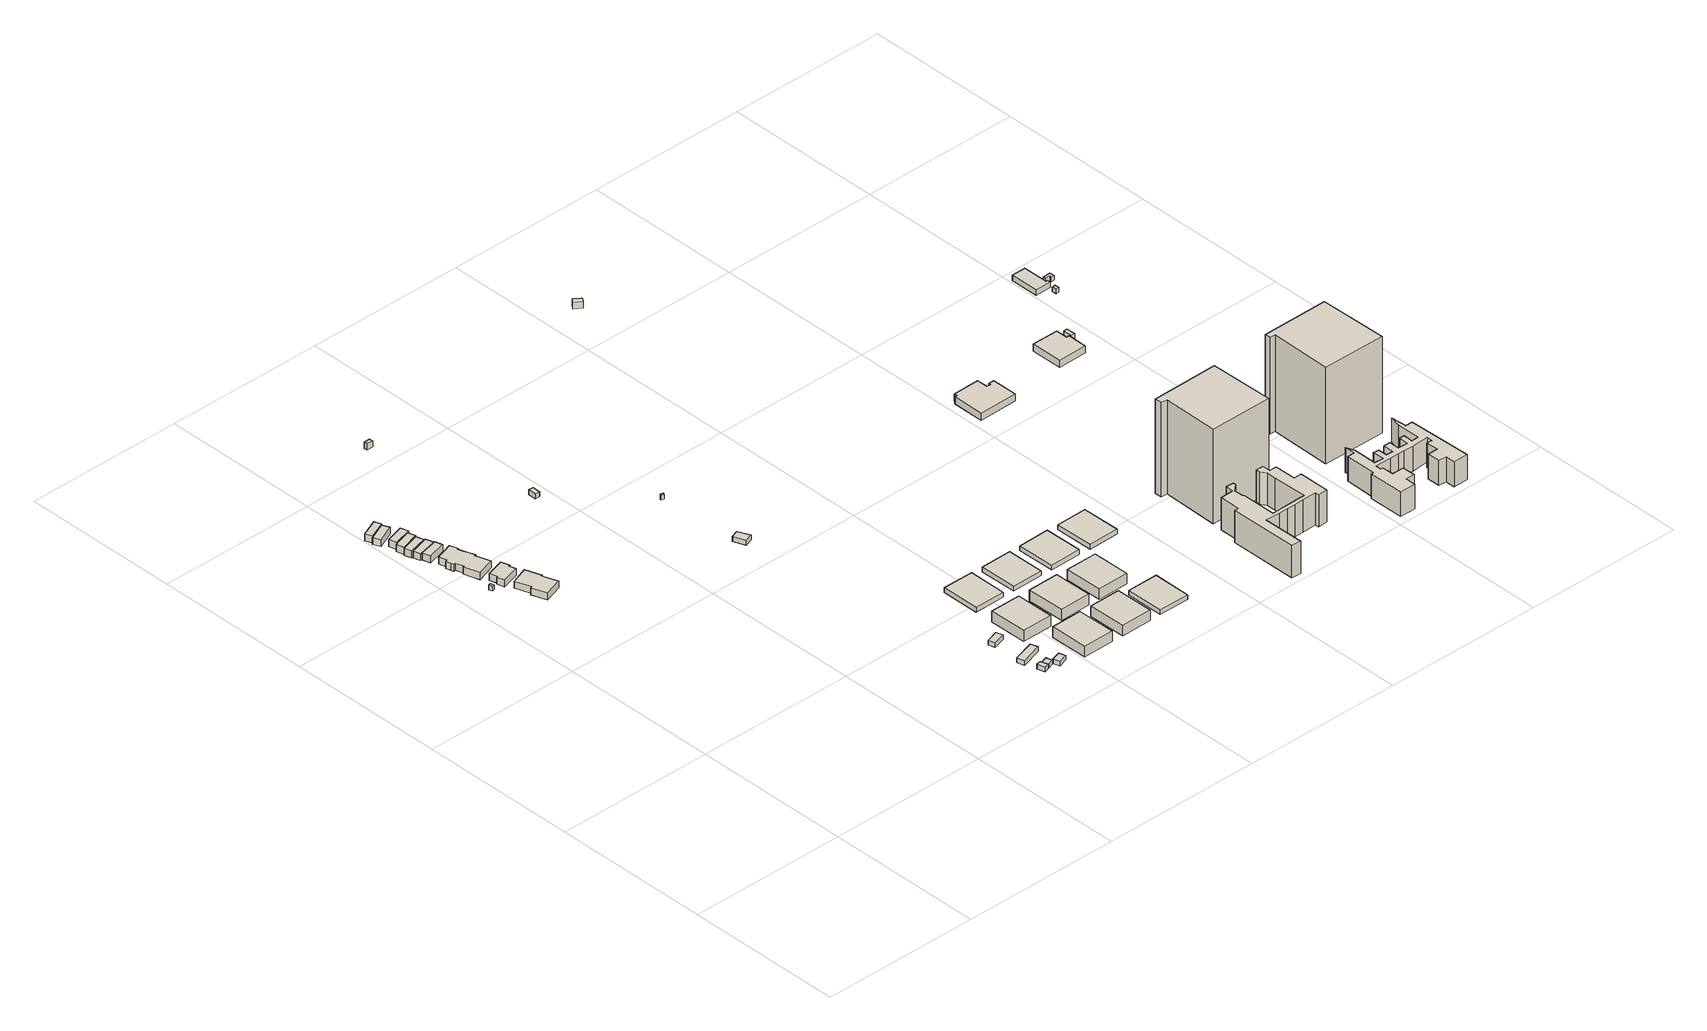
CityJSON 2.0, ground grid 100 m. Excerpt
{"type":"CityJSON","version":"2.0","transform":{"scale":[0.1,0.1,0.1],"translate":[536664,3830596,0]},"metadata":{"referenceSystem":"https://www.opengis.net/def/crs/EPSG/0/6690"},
"CityObjects":{
"building1":{"type":"Building","attributes":{"class":"3001","BuildingDetailAttribute.specifiedBuildingCoverageRate":0.6,"BuildingDetailAttribute.surveyYear":2017,"BuildingTsunamiRiskAttribute.description":"1","BuildingTsunamiRiskAttribute.rank":"3","BuildingTsunamiRiskAttribute.depth":3.29,"BuildingHighTideRiskAttribute.description":"1","BuildingHighTideRiskAttribute.rank":"2","BuildingHighTideRiskAttribute.depth":2,"BuildingIDAttribute.prefecture":"27","BuildingIDAttribute.city":"27125"},"geometry":[{"type":"Solid","lod":"1","boundaries":[[[[0,1,2,3]],[[2,4,5,3]],[[1,6,4,2]],[[0,7,6,1]],[[3,5,7,0]],[[4,6,7,5]]]]}]},
"building2":{"type":"Building","attributes":{"class":"3001","measuredHeight":4.4,"BuildingDetailAttribute.specifiedBuildingCoverageRate":0.6,"BuildingDetailAttribute.surveyYear":2017,"BuildingTsunamiRiskAttribute.description":"1","BuildingTsunamiRiskAttribute.rank":"2","BuildingTsunamiRiskAttribute.depth":2.99,"BuildingHighTideRiskAttribute.description":"1","BuildingHighTideRiskAttribute.rank":"2","BuildingHighTideRiskAttribute.depth":2,"BuildingIDAttribute.prefecture":"27","BuildingIDAttribute.city":"27125"},"geometry":[{"type":"Solid","lod":"1","boundaries":[[[[8,9,10,11]],[[10,12,13,11]],[[9,14,12,10]],[[8,15,14,9]],[[11,13,15,8]],[[12,14,15,13]]]]}]},
"building3":{"type":"Building","attributes":{"class":"3001","measuredHeight":4.4,"BuildingDetailAttribute.specifiedBuildingCoverageRate":0.6,"BuildingDetailAttribute.surveyYear":2017,"BuildingTsunamiRiskAttribute.description":"1","BuildingTsunamiRiskAttribute.rank":"2","BuildingTsunamiRiskAttribute.depth":2.66,"BuildingHighTideRiskAttribute.description":"1","BuildingHighTideRiskAttribute.rank":"2","BuildingHighTideRiskAttribute.depth":2,"BuildingIDAttribute.prefecture":"27","BuildingIDAttribute.city":"27125"},"geometry":[{"type":"Solid","lod":"1","boundaries":[[[[16,17,18,19]],[[18,20,21,19]],[[17,22,20,18]],[[16,23,22,17]],[[19,21,23,16]],[[20,22,23,21]]]]}]},
"building4":{"type":"Building","attributes":{"class":"3001","measuredHeight":4.4,"BuildingDetailAttribute.specifiedBuildingCoverageRate":0.6,"BuildingDetailAttribute.surveyYear":2017,"BuildingTsunamiRiskAttribute.description":"1","BuildingTsunamiRiskAttribute.rank":"3","BuildingTsunamiRiskAttribute.depth":3.08,"BuildingHighTideRiskAttribute.description":"1","BuildingHighTideRiskAttribute.rank":"2","BuildingHighTideRiskAttribute.depth":2,"BuildingIDAttribute.prefecture":"27","BuildingIDAttribute.city":"27125"},"geometry":[{"type":"Solid","lod":"1","boundaries":[[[[24,25,26,27,28]],[[27,29,30,28]],[[26,31,29,27]],[[25,32,31,26]],[[24,33,32,25]],[[28,30,33,24]],[[29,31,32,33,30]]]]}]},
"building5":{"type":"Building","attributes":{"class":"3001","measuredHeight":4.5,"BuildingDetailAttribute.specifiedBuildingCoverageRate":0.6,"BuildingDetailAttribute.surveyYear":2017,"BuildingTsunamiRiskAttribute.description":"1","BuildingTsunamiRiskAttribute.rank":"2","BuildingTsunamiRiskAttribute.depth":2.91,"BuildingHighTideRiskAttribute.description":"1","BuildingHighTideRiskAttribute.rank":"2","BuildingHighTideRiskAttribute.depth":2,"BuildingIDAttribute.prefecture":"27","BuildingIDAttribute.city":"27125"},"geometry":[{"type":"Solid","lod":"1","boundaries":[[[[34,35,36,37]],[[36,38,39,37]],[[35,40,38,36]],[[34,41,40,35]],[[37,39,41,34]],[[38,40,41,39]]]]}]},
"building6":{"type":"Building","attributes":{"class":"3001","measuredHeight":4.5,"BuildingDetailAttribute.specifiedBuildingCoverageRate":0.6,"BuildingDetailAttribute.surveyYear":2017,"BuildingTsunamiRiskAttribute.description":"1","BuildingTsunamiRiskAttribute.rank":"2","BuildingTsunamiRiskAttribute.depth":2.51,"BuildingHighTideRiskAttribute.description":"1","BuildingHighTideRiskAttribute.rank":"2","BuildingHighTideRiskAttribute.depth":2,"BuildingIDAttribute.prefecture":"27","BuildingIDAttribute.city":"27125"},"geometry":[{"type":"Solid","lod":"1","boundaries":[[[[42,43,44,45]],[[44,46,47,45]],[[43,48,46,44]],[[42,49,48,43]],[[45,47,49,42]],[[46,48,49,47]]]]}]},
"building7":{"type":"Building","attributes":{"class":"3001","measuredHeight":4.4,"BuildingDetailAttribute.specifiedBuildingCoverageRate":0.6,"BuildingDetailAttribute.surveyYear":2017,"BuildingTsunamiRiskAttribute.description":"1","BuildingTsunamiRiskAttribute.rank":"3","BuildingTsunamiRiskAttribute.depth":3.15,"BuildingHighTideRiskAttribute.description":"1","BuildingHighTideRiskAttribute.rank":"2","BuildingHighTideRiskAttribute.depth":2,"BuildingIDAttribute.prefecture":"27","BuildingIDAttribute.city":"27125"},"geometry":[{"type":"Solid","lod":"1","boundaries":[[[[50,51,52,24,28]],[[24,33,30,28]],[[52,53,33,24]],[[51,54,53,52]],[[50,55,54,51]],[[28,30,55,50]],[[33,53,54,55,30]]]]}]},
"building8":{"type":"Building","attributes":{"class":"3001","measuredHeight":4.5,"BuildingDetailAttribute.specifiedBuildingCoverageRate":0.6,"BuildingDetailAttribute.surveyYear":2017,"BuildingTsunamiRiskAttribute.description":"1","BuildingTsunamiRiskAttribute.rank":"3","BuildingTsunamiRiskAttribute.depth":3.19,"BuildingHighTideRiskAttribute.description":"1","BuildingHighTideRiskAttribute.rank":"2","BuildingHighTideRiskAttribute.depth":2,"BuildingIDAttribute.prefecture":"27","BuildingIDAttribute.city":"27125"},"geometry":[{"type":"Solid","lod":"1","boundaries":[[[[56,57,58,59,60,61,62,63,64,65,66,67,68,69,70,71,72,73]],[[72,74,75,73]],[[71,76,74,72]],[[70,77,76,71]],[[69,78,77,70]],[[68,79,78,69]],[[67,80,79,68]],[[66,81,80,67]],[[65,82,81,66]],[[64,83,82,65]],[[63,84,83,64]],[[62,85,84,63]],[[61,86,85,62]],[[60,87,86,61]],[[59,88,87,60]],[[58,89,88,59]],[[57,90,89,58]],[[56,91,90,57]],[[73,75,91,56]],[[74,76,77,78,79,80,81,82,83,84,85,86,87,88,89,90,91,75]]]]}]},
"building9":{"type":"Building","attributes":{"class":"3001","measuredHeight":4.4,"BuildingDetailAttribute.specifiedBuildingCoverageRate":0.6,"BuildingDetailAttribute.surveyYear":2017,"BuildingTsunamiRiskAttribute.description":"1","BuildingTsunamiRiskAttribute.rank":"3","BuildingTsunamiRiskAttribute.depth":3.1,"BuildingHighTideRiskAttribute.description":"1","BuildingHighTideRiskAttribute.rank":"2","BuildingHighTideRiskAttribute.depth":2,"BuildingIDAttribute.prefecture":"27","BuildingIDAttribute.city":"27125"},"geometry":[{"type":"Solid","lod":"1","boundaries":[[[[92,93,94,95,96,97,98,99]],[[98,100,101,99]],[[97,102,100,98]],[[96,103,102,97]],[[95,104,103,96]],[[94,105,104,95]],[[93,106,105,94]],[[92,107,106,93]],[[99,101,107,92]],[[100,102,103,104,105,106,107,101]]]]}]},
"building10":{"type":"Building","attributes":{"class":"3001","measuredHeight":4.4,"BuildingDetailAttribute.specifiedBuildingCoverageRate":0.6,"BuildingDetailAttribute.surveyYear":2017,"BuildingTsunamiRiskAttribute.description":"1","BuildingTsunamiRiskAttribute.rank":"2","BuildingTsunamiRiskAttribute.depth":2.91,"BuildingHighTideRiskAttribute.description":"1","BuildingHighTideRiskAttribute.rank":"2","BuildingHighTideRiskAttribute.depth":2,"BuildingIDAttribute.prefecture":"27","BuildingIDAttribute.city":"27125"},"geometry":[{"type":"Solid","lod":"1","boundaries":[[[[108,109,110,111]],[[110,112,113,111]],[[109,114,112,110]],[[108,115,114,109]],[[111,113,115,108]],[[112,114,115,113]]]]}]},
"building11":{"type":"Building","attributes":{"class":"3001","measuredHeight":4.4,"BuildingDetailAttribute.specifiedBuildingCoverageRate":0.6,"BuildingDetailAttribute.surveyYear":2017,"BuildingTsunamiRiskAttribute.description":"1","BuildingTsunamiRiskAttribute.rank":"2","BuildingTsunamiRiskAttribute.depth":2.86,"BuildingHighTideRiskAttribute.description":"1","BuildingHighTideRiskAttribute.rank":"2","BuildingHighTideRiskAttribute.depth":2,"BuildingIDAttribute.prefecture":"27","BuildingIDAttribute.city":"27125"},"geometry":[{"type":"Solid","lod":"1","boundaries":[[[[116,117,118,119,120,121,122,123]],[[122,124,125,123]],[[121,126,124,122]],[[120,127,126,121]],[[119,128,127,120]],[[118,129,128,119]],[[117,130,129,118]],[[116,131,130,117]],[[123,125,131,116]],[[124,126,127,128,129,130,131,125]]]]}]},
"building12":{"type":"Building","attributes":{"計測周辺長":11.79,"1/2500図郭":82,"区名":"住之江区","町丁目名称":"南港南７丁目","街区番号":3,"class":"3001","usage":"452","measuredHeight":4.1,"storeysAboveGround":1,"BuildingDetailAttribute.buildingRoofEdgeArea":7.94,"BuildingDetailAttribute.buildingStructureType":"603","BuildingDetailAttribute.buildingStructureOrgType":"3","BuildingDetailAttribute.detailedUsage":"1610","BuildingDetailAttribute.specifiedBuildingCoverageRate":0.6,"BuildingDetailAttribute.surveyYear":2017,"BuildingHighTideRiskAttribute.description":"1","BuildingHighTideRiskAttribute.rank":"1","BuildingHighTideRiskAttribute.depth":0.082,"BuildingIDAttribute.prefecture":"27","BuildingIDAttribute.city":"27125"},"geometry":[{"type":"Solid","lod":"1","boundaries":[[[[132,133,134,135]],[[134,136,137,135]],[[133,138,136,134]],[[132,139,138,133]],[[135,137,139,132]],[[136,138,139,137]]]]}]},
"building13":{"type":"Building","attributes":{"計測周辺長":16,"1/2500図郭":91,"区名":"住之江区","町丁目名称":"南港南７丁目","街区番号":3,"class":"3003","usage":"452","storeysAboveGround":1,"BuildingDetailAttribute.buildingRoofEdgeArea":15.1,"BuildingDetailAttribute.buildingStructureType":"610","BuildingDetailAttribute.buildingStructureOrgType":"2","BuildingDetailAttribute.detailedUsage":"1610","BuildingDetailAttribute.specifiedBuildingCoverageRate":0.6,"BuildingDetailAttribute.surveyYear":2017,"BuildingHighTideRiskAttribute.description":"1","BuildingHighTideRiskAttribute.rank":"2","BuildingHighTideRiskAttribute.depth":1.68,"BuildingIDAttribute.prefecture":"27","BuildingIDAttribute.city":"27125"},"geometry":[{"type":"Solid","lod":"1","boundaries":[[[[140,141,142,143]],[[142,144,145,143]],[[141,146,144,142]],[[140,147,146,141]],[[143,145,147,140]],[[144,146,147,145]]]]}]},
"building14":{"type":"Building","attributes":{"計測周辺長":16.54,"1/2500図郭":82,"区名":"住之江区","町丁目名称":"南港南７丁目","街区番号":3,"class":"3001","usage":"452","storeysAboveGround":1,"BuildingDetailAttribute.buildingRoofEdgeArea":15.96,"BuildingDetailAttribute.buildingStructureType":"610","BuildingDetailAttribute.buildingStructureOrgType":"2","BuildingDetailAttribute.detailedUsage":"1610","BuildingDetailAttribute.specifiedBuildingCoverageRate":0.6,"BuildingDetailAttribute.surveyYear":2017,"BuildingHighTideRiskAttribute.description":"1","BuildingHighTideRiskAttribute.rank":"2","BuildingHighTideRiskAttribute.depth":1.63,"BuildingIDAttribute.prefecture":"27","BuildingIDAttribute.city":"27125"},"geometry":[{"type":"Solid","lod":"1","boundaries":[[[[148,149,150,151]],[[150,152,153,151]],[[149,154,152,150]],[[148,155,154,149]],[[151,153,155,148]],[[152,154,155,153]]]]}]},
"building15":{"type":"Building","attributes":{"計測周辺長":15.86,"1/2500図郭":91,"区名":"住之江区","町丁目名称":"南港南７丁目","街区番号":3,"class":"3001","usage":"452","storeysAboveGround":1,"BuildingDetailAttribute.buildingRoofEdgeArea":15.71,"BuildingDetailAttribute.buildingStructureType":"610","BuildingDetailAttribute.buildingStructureOrgType":"2","BuildingDetailAttribute.detailedUsage":"1610","BuildingDetailAttribute.specifiedBuildingCoverageRate":0.6,"BuildingDetailAttribute.surveyYear":2017,"BuildingHighTideRiskAttribute.description":"1","BuildingHighTideRiskAttribute.rank":"2","BuildingHighTideRiskAttribute.depth":1.56,"BuildingIDAttribute.prefecture":"27","BuildingIDAttribute.city":"27125"},"geometry":[{"type":"Solid","lod":"1","boundaries":[[[[156,157,158,159,160]],[[159,161,162,160]],[[158,163,161,159]],[[157,164,163,158]],[[156,165,164,157]],[[160,162,165,156]],[[161,163,164,165,162]]]]}]},
"building16":{"type":"Building","attributes":{"計測周辺長":38.47,"1/2500図郭":91,"区名":"住之江区","町丁目名称":"南港南７丁目","街区番号":3,"class":"3003","usage":"452","storeysAboveGround":1,"BuildingDetailAttribute.buildingRoofEdgeArea":70.31,"BuildingDetailAttribute.buildingStructureType":"610","BuildingDetailAttribute.buildingStructureOrgType":"2","BuildingDetailAttribute.detailedUsage":"1610","BuildingDetailAttribute.specifiedBuildingCoverageRate":0.6,"BuildingDetailAttribute.surveyYear":2017,"BuildingHighTideRiskAttribute.description":"1","BuildingHighTideRiskAttribute.rank":"2","BuildingHighTideRiskAttribute.depth":1.68,"BuildingIDAttribute.prefecture":"27","BuildingIDAttribute.city":"27125"},"geometry":[{"type":"Solid","lod":"1","boundaries":[[[[166,167,168,169]],[[168,170,171,169]],[[167,172,170,168]],[[166,173,172,167]],[[169,171,173,166]],[[170,172,173,171]]]]}]},
"building17":{"type":"Building","attributes":{"計測周辺長":25.09,"1/2500図郭":91,"区名":"住之江区","町丁目名称":"南港南７丁目","街区番号":3,"class":"3003","usage":"452","storeysAboveGround":1,"BuildingDetailAttribute.buildingRoofEdgeArea":35.86,"BuildingDetailAttribute.buildingStructureType":"610","BuildingDetailAttribute.buildingStructureOrgType":"2","BuildingDetailAttribute.detailedUsage":"1610","BuildingDetailAttribute.specifiedBuildingCoverageRate":0.6,"BuildingDetailAttribute.surveyYear":2017,"BuildingHighTideRiskAttribute.description":"1","BuildingHighTideRiskAttribute.rank":"2","BuildingHighTideRiskAttribute.depth":1.4,"BuildingIDAttribute.prefecture":"27","BuildingIDAttribute.city":"27125"},"geometry":[{"type":"Solid","lod":"1","boundaries":[[[[174,175,176,177]],[[176,178,179,177]],[[175,180,178,176]],[[174,181,180,175]],[[177,179,181,174]],[[178,180,181,179]]]]}]},
"building18":{"type":"Building","attributes":{"計測周辺長":20.83,"1/2500図郭":91,"区名":"住之江区","町丁目名称":"南港南７丁目","街区番号":3,"class":"3003","usage":"452","storeysAboveGround":1,"BuildingDetailAttribute.buildingRoofEdgeArea":26.51,"BuildingDetailAttribute.buildingStructureType":"610","BuildingDetailAttribute.buildingStructureOrgType":"2","BuildingDetailAttribute.detailedUsage":"1610","BuildingDetailAttribute.specifiedBuildingCoverageRate":0.6,"BuildingDetailAttribute.surveyYear":2017,"BuildingHighTideRiskAttribute.description":"1","BuildingHighTideRiskAttribute.rank":"2","BuildingHighTideRiskAttribute.depth":1.62,"BuildingIDAttribute.prefecture":"27","BuildingIDAttribute.city":"27125"},"geometry":[{"type":"Solid","lod":"1","boundaries":[[[[182,183,184,185]],[[184,186,187,185]],[[183,188,186,184]],[[182,189,188,183]],[[185,187,189,182]],[[186,188,189,187]]]]}]},
"building19":{"type":"Building","attributes":{"計測周辺長":26.76,"1/2500図郭":91,"区名":"住之江区","町丁目名称":"南港南７丁目","街区番号":3,"class":"3003","usage":"452","measuredHeight":3.1,"storeysAboveGround":1,"BuildingDetailAttribute.buildingRoofEdgeArea":42.75,"BuildingDetailAttribute.buildingStructureType":"603","BuildingDetailAttribute.buildingStructureOrgType":"3","BuildingDetailAttribute.detailedUsage":"1610","BuildingDetailAttribute.specifiedBuildingCoverageRate":0.6,"BuildingDetailAttribute.surveyYear":2017,"BuildingTsunamiRiskAttribute.description":"1","BuildingTsunamiRiskAttribute.rank":"1","BuildingTsunamiRiskAttribute.depth":0.25,"BuildingHighTideRiskAttribute.description":"1","BuildingHighTideRiskAttribute.rank":"2","BuildingHighTideRiskAttribute.depth":0.661,"BuildingIDAttribute.prefecture":"27","BuildingIDAttribute.city":"27125"},"geometry":[{"type":"Solid","lod":"1","boundaries":[[[[190,191,192,193]],[[192,194,195,193]],[[191,196,194,192]],[[190,197,196,191]],[[193,195,197,190]],[[194,196,197,195]]]]}]},
"building20":{"type":"Building","attributes":{"計測周辺長":86.61,"1/2500図郭":91,"区名":"住之江区","町丁目名称":"南港南７丁目","街区番号":3,"class":"3003","usage":"452","measuredHeight":6.9,"storeysAboveGround":1,"BuildingDetailAttribute.buildingRoofEdgeArea":463.7,"BuildingDetailAttribute.buildingStructureType":"610","BuildingDetailAttribute.buildingStructureOrgType":"2","BuildingDetailAttribute.detailedUsage":"1610","BuildingDetailAttribute.specifiedBuildingCoverageRate":0.6,"BuildingDetailAttribute.surveyYear":2017,"BuildingHighTideRiskAttribute.description":"1","BuildingHighTideRiskAttribute.rank":"2","BuildingHighTideRiskAttribute.depth":1.61,"BuildingIDAttribute.prefecture":"27","BuildingIDAttribute.city":"27125"},"geometry":[{"type":"Solid","lod":"1","boundaries":[[[[198,199,200,201]],[[200,202,203,201]],[[199,204,202,200]],[[198,205,204,199]],[[201,203,205,198]],[[202,204,205,203]]]]}]},
"building21":{"type":"Building","attributes":{"class":"3001","BuildingDetailAttribute.specifiedBuildingCoverageRate":0.6,"BuildingDetailAttribute.surveyYear":2017,"BuildingHighTideRiskAttribute.description":"1","BuildingHighTideRiskAttribute.rank":"2","BuildingHighTideRiskAttribute.depth":1.81,"BuildingIDAttribute.prefecture":"27","BuildingIDAttribute.city":"27125"},"geometry":[{"type":"Solid","lod":"1","boundaries":[[[[206,207,208,209]],[[208,210,211,209]],[[207,212,210,208]],[[206,213,212,207]],[[209,211,213,206]],[[210,212,213,211]]]]}]},
"building22":{"type":"Building","attributes":{"計測周辺長":87.24,"1/2500図郭":91,"区名":"住之江区","町丁目名称":"南港南７丁目","街区番号":3,"class":"3003","usage":"452","measuredHeight":6.9,"storeysAboveGround":1,"BuildingDetailAttribute.buildingRoofEdgeArea":470.77,"BuildingDetailAttribute.buildingStructureType":"610","BuildingDetailAttribute.buildingStructureOrgType":"2","BuildingDetailAttribute.detailedUsage":"1610","BuildingDetailAttribute.specifiedBuildingCoverageRate":0.6,"BuildingDetailAttribute.surveyYear":2017,"BuildingHighTideRiskAttribute.description":"1","BuildingHighTideRiskAttribute.rank":"2","BuildingHighTideRiskAttribute.depth":1.58,"BuildingIDAttribute.prefecture":"27","BuildingIDAttribute.city":"27125"},"geometry":[{"type":"Solid","lod":"1","boundaries":[[[[214,215,216,217]],[[216,218,219,217]],[[215,220,218,216]],[[214,221,220,215]],[[217,219,221,214]],[[218,220,221,219]]]]}]},
"building23":{"type":"Building","attributes":{"計測周辺長":86.92,"1/2500図郭":91,"区名":"住之江区","町丁目名称":"南港南７丁目","街区番号":3,"class":"3003","usage":"452","storeysAboveGround":1,"BuildingDetailAttribute.buildingRoofEdgeArea":466.98,"BuildingDetailAttribute.buildingStructureType":"610","BuildingDetailAttribute.buildingStructureOrgType":"2","BuildingDetailAttribute.detailedUsage":"1610","BuildingDetailAttribute.specifiedBuildingCoverageRate":0.6,"BuildingDetailAttribute.surveyYear":2017,"BuildingHighTideRiskAttribute.description":"1","BuildingHighTideRiskAttribute.rank":"2","BuildingHighTideRiskAttribute.depth":1.61,"BuildingIDAttribute.prefecture":"27","BuildingIDAttribute.city":"27125"},"geometry":[{"type":"Solid","lod":"1","boundaries":[[[[222,223,224,225]],[[224,226,227,225]],[[223,228,226,224]],[[222,229,228,223]],[[225,227,229,222]],[[226,228,229,227]]]]}]},
"building24":{"type":"Building","attributes":{"計測周辺長":86.99,"1/2500図郭":91,"区名":"住之江区","町丁目名称":"南港南７丁目","街区番号":3,"class":"3003","usage":"452","measuredHeight":7,"storeysAboveGround":1,"BuildingDetailAttribute.buildingRoofEdgeArea":468.41,"BuildingDetailAttribute.buildingStructureType":"610","BuildingDetailAttribute.buildingStructureOrgType":"2","BuildingDetailAttribute.detailedUsage":"1610","BuildingDetailAttribute.specifiedBuildingCoverageRate":0.6,"BuildingDetailAttribute.surveyYear":2017,"BuildingHighTideRiskAttribute.description":"1","BuildingHighTideRiskAttribute.rank":"2","BuildingHighTideRiskAttribute.depth":1.53,"BuildingIDAttribute.prefecture":"27","BuildingIDAttribute.city":"27125"},"geometry":[{"type":"Solid","lod":"1","boundaries":[[[[230,231,232,233]],[[232,234,235,233]],[[231,236,234,232]],[[230,237,236,231]],[[233,235,237,230]],[[234,236,237,235]]]]}]},
"building25":{"type":"Building","attributes":{"計測周辺長":87.29,"1/2500図郭":91,"区名":"住之江区","町丁目名称":"南港南７丁目","街区番号":3,"class":"3003","usage":"452","measuredHeight":6.7,"storeysAboveGround":1,"BuildingDetailAttribute.buildingRoofEdgeArea":471.86,"BuildingDetailAttribute.buildingStructureType":"610","BuildingDetailAttribute.buildingStructureOrgType":"2","BuildingDetailAttribute.detailedUsage":"1610","BuildingDetailAttribute.specifiedBuildingCoverageRate":0.6,"BuildingDetailAttribute.surveyYear":2017,"BuildingHighTideRiskAttribute.description":"1","BuildingHighTideRiskAttribute.rank":"2","BuildingHighTideRiskAttribute.depth":1.56,"BuildingIDAttribute.prefecture":"27","BuildingIDAttribute.city":"27125"},"geometry":[{"type":"Solid","lod":"1","boundaries":[[[[238,239,240,241]],[[240,242,243,241]],[[239,244,242,240]],[[238,245,244,239]],[[241,243,245,238]],[[242,244,245,243]]]]}]},
"building26":{"type":"Building","attributes":{"計測周辺長":87.11,"1/2500図郭":91,"区名":"住之江区","町丁目名称":"南港南７丁目","街区番号":3,"class":"3003","usage":"452","storeysAboveGround":1,"BuildingDetailAttribute.buildingRoofEdgeArea":470.29,"BuildingDetailAttribute.buildingStructureType":"610","BuildingDetailAttribute.buildingStructureOrgType":"2","BuildingDetailAttribute.detailedUsage":"1610","BuildingDetailAttribute.specifiedBuildingCoverageRate":0.6,"BuildingDetailAttribute.surveyYear":2017,"BuildingHighTideRiskAttribute.description":"1","BuildingHighTideRiskAttribute.rank":"2","BuildingHighTideRiskAttribute.depth":1.3,"BuildingIDAttribute.prefecture":"27","BuildingIDAttribute.city":"27125"},"geometry":[{"type":"Solid","lod":"1","boundaries":[[[[246,247,248,249]],[[248,250,251,249]],[[247,252,250,248]],[[246,253,252,247]],[[249,251,253,246]],[[250,252,253,251]]]]}]},
"building27":{"type":"Building","attributes":{"計測周辺長":87.29,"1/2500図郭":91,"区名":"住之江区","町丁目名称":"南港南７丁目","街区番号":3,"class":"3003","usage":"452","measuredHeight":6.7,"storeysAboveGround":1,"BuildingDetailAttribute.buildingRoofEdgeArea":472.28,"BuildingDetailAttribute.buildingStructureType":"610","BuildingDetailAttribute.buildingStructureOrgType":"2","BuildingDetailAttribute.detailedUsage":"1610","BuildingDetailAttribute.specifiedBuildingCoverageRate":0.6,"BuildingDetailAttribute.surveyYear":2017,"BuildingHighTideRiskAttribute.description":"1","BuildingHighTideRiskAttribute.rank":"2","BuildingHighTideRiskAttribute.depth":1.57,"BuildingIDAttribute.prefecture":"27","BuildingIDAttribute.city":"27125"},"geometry":[{"type":"Solid","lod":"1","boundaries":[[[[254,255,256,257]],[[256,258,259,257]],[[255,260,258,256]],[[254,261,260,255]],[[257,259,261,254]],[[258,260,261,259]]]]}]},
"building28":{"type":"Building","attributes":{"計測周辺長":86.21,"1/2500図郭":91,"区名":"住之江区","町丁目名称":"南港南７丁目","街区番号":3,"class":"3003","usage":"452","storeysAboveGround":1,"BuildingDetailAttribute.buildingRoofEdgeArea":460.08,"BuildingDetailAttribute.buildingStructureType":"610","BuildingDetailAttribute.buildingStructureOrgType":"2","BuildingDetailAttribute.detailedUsage":"1610","BuildingDetailAttribute.specifiedBuildingCoverageRate":0.6,"BuildingDetailAttribute.surveyYear":2017,"BuildingHighTideRiskAttribute.description":"1","BuildingHighTideRiskAttribute.rank":"2","BuildingHighTideRiskAttribute.depth":1.54,"BuildingIDAttribute.prefecture":"27","BuildingIDAttribute.city":"27125"},"geometry":[{"type":"Solid","lod":"1","boundaries":[[[[262,263,264,265]],[[264,266,267,265]],[[263,268,266,264]],[[262,269,268,263]],[[265,267,269,262]],[[266,268,269,267]]]]}]},
"building29":{"type":"Building","attributes":{"計測周辺長":87.4,"1/2500図郭":91,"区名":"住之江区","町丁目名称":"南港南７丁目","街区番号":3,"class":"3003","usage":"452","storeysAboveGround":1,"BuildingDetailAttribute.buildingRoofEdgeArea":473.3,"BuildingDetailAttribute.buildingStructureType":"610","BuildingDetailAttribute.buildingStructureOrgType":"2","BuildingDetailAttribute.detailedUsage":"1610","BuildingDetailAttribute.specifiedBuildingCoverageRate":0.6,"BuildingDetailAttribute.surveyYear":2017,"BuildingHighTideRiskAttribute.description":"1","BuildingHighTideRiskAttribute.rank":"2","BuildingHighTideRiskAttribute.depth":1.43,"BuildingIDAttribute.prefecture":"27","BuildingIDAttribute.city":"27125"},"geometry":[{"type":"Solid","lod":"1","boundaries":[[[[270,271,272,273]],[[272,274,275,273]],[[271,276,274,272]],[[270,277,276,271]],[[273,275,277,270]],[[274,276,277,275]]]]}]},
"building30":{"type":"Building","attributes":{"計測周辺長":87.23,"1/2500図郭":91,"区名":"住之江区","町丁目名称":"南港南７丁目","街区番号":3,"class":"3003","usage":"452","storeysAboveGround":1,"BuildingDetailAttribute.buildingRoofEdgeArea":469.97,"BuildingDetailAttribute.buildingStructureType":"610","BuildingDetailAttribute.buildingStructureOrgType":"2","BuildingDetailAttribute.detailedUsage":"1610","BuildingDetailAttribute.specifiedBuildingCoverageRate":0.6,"BuildingDetailAttribute.surveyYear":2017,"BuildingHighTideRiskAttribute.description":"1","BuildingHighTideRiskAttribute.rank":"2","BuildingHighTideRiskAttribute.depth":1.6,"BuildingIDAttribute.prefecture":"27","BuildingIDAttribute.city":"27125"},"geometry":[{"type":"Solid","lod":"1","boundaries":[[[[278,279,280,281]],[[280,282,283,281]],[[279,284,282,280]],[[278,285,284,279]],[[281,283,285,278]],[[282,284,285,283]]]]}]},
"building31":{"type":"Building","attributes":{"class":"3001","measuredHeight":4,"BuildingDetailAttribute.specifiedBuildingCoverageRate":0.6,"BuildingDetailAttribute.surveyYear":2017,"BuildingTsunamiRiskAttribute.description":"1","BuildingTsunamiRiskAttribute.rank":"2","BuildingTsunamiRiskAttribute.depth":2.06,"BuildingHighTideRiskAttribute.description":"1","BuildingHighTideRiskAttribute.rank":"2","BuildingHighTideRiskAttribute.depth":2,"BuildingIDAttribute.prefecture":"27","BuildingIDAttribute.city":"27125"},"geometry":[{"type":"Solid","lod":"1","boundaries":[[[[286,287,288,289]],[[288,290,291,289]],[[287,292,290,288]],[[286,293,292,287]],[[289,291,293,286]],[[290,292,293,291]]]]}]},
"building32":{"type":"Building","attributes":{"計測周辺長":295.56,"1/2500図郭":91,"区名":"住之江区","町丁目名称":"南港南７丁目","街区番号":3,"class":"3003","usage":"452","measuredHeight":20.6,"storeysAboveGround":1,"BuildingDetailAttribute.buildingRoofEdgeArea":917.94,"BuildingDetailAttribute.buildingStructureType":"610","BuildingDetailAttribute.buildingStructureOrgType":"2","BuildingDetailAttribute.detailedUsage":"1610","BuildingDetailAttribute.specifiedBuildingCoverageRate":0.6,"BuildingDetailAttribute.surveyYear":2017,"BuildingHighTideRiskAttribute.description":"1","BuildingHighTideRiskAttribute.rank":"2","BuildingHighTideRiskAttribute.depth":1.71,"BuildingIDAttribute.prefecture":"27","BuildingIDAttribute.city":"27125"},"geometry":[{"type":"Solid","lod":"1","boundaries":[[[[294,295,296,297,298,299,300,301,302,303,304,305,306,307,308,309,310,311,312,313,314,315,316,317,318,319,320,321,322,323,324,325,326,327,328]],[[327,329,330,328]],[[326,331,329,327]],[[325,332,331,326]],[[324,333,332,325]],[[323,334,333,324]],[[322,335,334,323]],[[321,336,335,322]],[[320,337,336,321]],[[319,338,337,320]],[[318,339,338,319]],[[317,340,339,318]],[[316,341,340,317]],[[315,342,341,316]],[[314,343,342,315]],[[313,344,343,314]],[[312,345,344,313]],[[311,346,345,312]],[[310,347,346,311]],[[309,348,347,310]],[[308,349,348,309]],[[307,350,349,308]],[[306,351,350,307]],[[305,352,351,306]],[[304,353,352,305]],[[303,354,353,304]],[[302,355,354,303]],[[301,356,355,302]],[[300,357,356,301]],[[299,358,357,300]],[[298,359,358,299]],[[297,360,359,298]],[[296,361,360,297]],[[295,362,361,296]],[[294,363,362,295]],[[328,330,363,294]],[[329,331,332,333,334,335,336,337,338,339,340,341,342,343,344,345,346,347,348,349,350,351,352,353,354,355,356,357,358,359,360,361,362,363,330]]]]}]},
"building33":{"type":"Building","attributes":{"計測周辺長":166.3,"1/2500図郭":91,"区名":"住之江区","町丁目名称":"南港南７丁目","街区番号":3,"class":"3002","usage":"452","measuredHeight":60.2,"storeysAboveGround":1,"BuildingDetailAttribute.buildingRoofEdgeArea":1591.28,"BuildingDetailAttribute.buildingStructureType":"603","BuildingDetailAttribute.buildingStructureOrgType":"3","BuildingDetailAttribute.detailedUsage":"1610","BuildingDetailAttribute.specifiedBuildingCoverageRate":0.6,"BuildingDetailAttribute.surveyYear":2017,"BuildingHighTideRiskAttribute.description":"1","BuildingHighTideRiskAttribute.rank":"2","BuildingHighTideRiskAttribute.depth":1.93,"BuildingIDAttribute.prefecture":"27","BuildingIDAttribute.city":"27125"},"geometry":[{"type":"Solid","lod":"1","boundaries":[[[[364,365,366,367,368,369]],[[368,370,371,369]],[[367,372,370,368]],[[366,373,372,367]],[[365,374,373,366]],[[364,375,374,365]],[[369,371,375,364]],[[370,372,373,374,375,371]]]]}]},
"building34":{"type":"Building","attributes":{"計測周辺長":95.33,"1/2500図郭":91,"区名":"住之江区","町丁目名称":"南港南７丁目","街区番号":3,"class":"3001","usage":"452","measuredHeight":4.5,"storeysAboveGround":2,"BuildingDetailAttribute.buildingRoofEdgeArea":495.16,"BuildingDetailAttribute.buildingStructureType":"603","BuildingDetailAttribute.buildingStructureOrgType":"3","BuildingDetailAttribute.detailedUsage":"1610","BuildingDetailAttribute.specifiedBuildingCoverageRate":0.6,"BuildingDetailAttribute.surveyYear":2017,"BuildingHighTideRiskAttribute.description":"1","BuildingHighTideRiskAttribute.rank":"2","BuildingHighTideRiskAttribute.depth":2.14,"BuildingIDAttribute.prefecture":"27","BuildingIDAttribute.city":"27125"},"geometry":[{"type":"Solid","lod":"1","boundaries":[[[[376,377,378,379,380,381,382,383,384,385,386]],[[385,387,388,386]],[[384,389,387,385]],[[383,390,389,384]],[[382,391,390,383]],[[381,392,391,382]],[[380,393,392,381]],[[379,394,393,380]],[[378,395,394,379]],[[377,396,395,378]],[[376,397,396,377]],[[386,388,397,376]],[[387,389,390,391,392,393,394,395,396,397,388]]]]}]},
"building35":{"type":"Building","attributes":{"計測周辺長":356.58,"1/2500図郭":91,"区名":"住之江区","町丁目名称":"南港南７丁目","街区番号":3,"class":"3003","usage":"452","measuredHeight":15.8,"storeysAboveGround":1,"BuildingDetailAttribute.buildingRoofEdgeArea":927.99,"BuildingDetailAttribute.buildingStructureType":"610","BuildingDetailAttribute.buildingStructureOrgType":"2","BuildingDetailAttribute.detailedUsage":"1610","BuildingDetailAttribute.specifiedBuildingCoverageRate":0.6,"BuildingDetailAttribute.surveyYear":2017,"BuildingHighTideRiskAttribute.description":"1","BuildingHighTideRiskAttribute.rank":"2","BuildingHighTideRiskAttribute.depth":2.14,"BuildingIDAttribute.prefecture":"27","BuildingIDAttribute.city":"27125"},"geometry":[{"type":"Solid","lod":"1","boundaries":[[[[398,399,400,401,402,403,404,405,406,407,408,409,410,411,412,413,414,415,416,417,418,419,420,421,422,423,424,425,426,427,428,429,430,431,432,433,434,435,436,437,438,439,440,441,442,443]],[[442,444,445,443]],[[441,446,444,442]],[[440,447,446,441]],[[439,448,447,440]],[[438,449,448,439]],[[437,450,449,438]],[[436,451,450,437]],[[435,452,451,436]],[[434,453,452,435]],[[433,454,453,434]],[[432,455,454,433]],[[431,456,455,432]],[[430,457,456,431]],[[429,458,457,430]],[[428,459,458,429]],[[427,460,459,428]],[[426,461,460,427]],[[425,462,461,426]],[[424,463,462,425]],[[423,464,463,424]],[[422,465,464,423]],[[421,466,465,422]],[[420,467,466,421]],[[419,468,467,420]],[[418,469,468,419]],[[417,470,469,418]],[[416,471,470,417]],[[415,472,471,416]],[[414,473,472,415]],[[413,474,473,414]],[[412,475,474,413]],[[411,476,475,412]],[[410,477,476,411]],[[409,478,477,410]],[[408,479,478,409]],[[407,480,479,408]],[[406,481,480,407]],[[405,482,481,406]],[[404,483,482,405]],[[403,484,483,404]],[[402,485,484,403]],[[401,486,485,402]],[[400,487,486,401]],[[399,488,487,400]],[[398,489,488,399]],[[443,445,489,398]],[[444,446,447,448,449,450,451,452,453,454,455,456,457,458,459,460,461,462,463,464,465,466,467,468,469,470,471,472,473,474,475,476,477,478,479,480,481,482,483,484,485,486,487,488,489,445]]]]}]},
"building36":{"type":"Building","attributes":{"class":"3001","measuredHeight":4.5,"BuildingDetailAttribute.specifiedBuildingCoverageRate":0.6,"BuildingDetailAttribute.surveyYear":2017,"BuildingHighTideRiskAttribute.description":"1","BuildingHighTideRiskAttribute.rank":"2","BuildingHighTideRiskAttribute.depth":2.09,"BuildingIDAttribute.prefecture":"27","BuildingIDAttribute.city":"27125"},"geometry":[{"type":"Solid","lod":"1","boundaries":[[[[490,491,492,493,494,495]],[[494,496,497,495]],[[493,498,496,494]],[[492,499,498,493]],[[491,500,499,492]],[[490,501,500,491]],[[495,497,501,490]],[[496,498,499,500,501,497]]]]}]},
"building37":{"type":"Building","attributes":{"計測周辺長":171.52,"1/2500図郭":91,"区名":"住之江区","町丁目名称":"南港南７丁目","街区番号":3,"class":"3002","usage":"452","measuredHeight":61.6,"storeysAboveGround":1,"BuildingDetailAttribute.buildingRoofEdgeArea":1699.16,"BuildingDetailAttribute.buildingStructureType":"603","BuildingDetailAttribute.buildingStructureOrgType":"3","BuildingDetailAttribute.detailedUsage":"1610","BuildingDetailAttribute.specifiedBuildingCoverageRate":0.6,"BuildingDetailAttribute.surveyYear":2017,"BuildingHighTideRiskAttribute.description":"1","BuildingHighTideRiskAttribute.rank":"2","BuildingHighTideRiskAttribute.depth":1.93,"BuildingIDAttribute.prefecture":"27","BuildingIDAttribute.city":"27125"},"geometry":[{"type":"Solid","lod":"1","boundaries":[[[[502,503,504,505,506,507]],[[506,508,509,507]],[[505,510,508,506]],[[504,511,510,505]],[[503,512,511,504]],[[502,513,512,503]],[[507,509,513,502]],[[508,510,511,512,513,509]]]]}]},
"building38":{"type":"Building","attributes":{"class":"3001","BuildingDetailAttribute.specifiedBuildingCoverageRate":0.6,"BuildingDetailAttribute.surveyYear":2017,"BuildingHighTideRiskAttribute.description":"1","BuildingHighTideRiskAttribute.rank":"2","BuildingHighTideRiskAttribute.depth":2.08,"BuildingIDAttribute.prefecture":"27","BuildingIDAttribute.city":"27125"},"geometry":[{"type":"Solid","lod":"1","boundaries":[[[[514,515,516,517]],[[516,518,519,517]],[[515,520,518,516]],[[514,521,520,515]],[[517,519,521,514]],[[518,520,521,519]]]]}]},
"building39":{"type":"Building","attributes":{"計測周辺長":55.69,"1/2500図郭":91,"区名":"住之江区","町丁目名称":"南港南７丁目","街区番号":3,"class":"3001","usage":"452","measuredHeight":3.5,"storeysAboveGround":1,"BuildingDetailAttribute.buildingRoofEdgeArea":162.27,"BuildingDetailAttribute.buildingStructureType":"603","BuildingDetailAttribute.buildingStructureOrgType":"3","BuildingDetailAttribute.detailedUsage":"1610","BuildingDetailAttribute.specifiedBuildingCoverageRate":0.6,"BuildingDetailAttribute.surveyYear":2017,"BuildingHighTideRiskAttribute.description":"1","BuildingHighTideRiskAttribute.rank":"2","BuildingHighTideRiskAttribute.depth":0.733,"BuildingIDAttribute.prefecture":"27","BuildingIDAttribute.city":"27125"},"geometry":[{"type":"Solid","lod":"1","boundaries":[[[[522,523,524,525,526,527,528]],[[527,529,530,528]],[[526,531,529,527]],[[525,532,531,526]],[[524,533,532,525]],[[523,534,533,524]],[[522,535,534,523]],[[528,530,535,522]],[[529,531,532,533,534,535,530]]]]}]},
"building40":{"type":"Building","attributes":{"class":"3001","BuildingDetailAttribute.specifiedBuildingCoverageRate":0.6,"BuildingDetailAttribute.surveyYear":2017,"BuildingHighTideRiskAttribute.description":"1","BuildingHighTideRiskAttribute.rank":"2","BuildingHighTideRiskAttribute.depth":1.69,"BuildingIDAttribute.prefecture":"27","BuildingIDAttribute.city":"27125"},"geometry":[{"type":"Solid","lod":"1","boundaries":[[[[536,537,538,539]],[[538,540,541,539]],[[537,542,540,538]],[[536,543,542,537]],[[539,541,543,536]],[[540,542,543,541]]]]}]},
"building41":{"type":"Building","attributes":{"class":"3001","BuildingDetailAttribute.specifiedBuildingCoverageRate":0.6,"BuildingDetailAttribute.surveyYear":2017,"BuildingHighTideRiskAttribute.description":"1","BuildingHighTideRiskAttribute.rank":"2","BuildingHighTideRiskAttribute.depth":0.733,"BuildingIDAttribute.prefecture":"27","BuildingIDAttribute.city":"27125"},"geometry":[{"type":"Solid","lod":"1","boundaries":[[[[544,545,546,547,548,549]],[[548,550,551,549]],[[547,552,550,548]],[[546,553,552,547]],[[545,554,553,546]],[[544,555,554,545]],[[549,551,555,544]],[[550,552,553,554,555,551]]]]}]}
},
"vertices":[
[180,2820,4],[196,2825,4],[203,2802,4],[187,2797,4],[203,2802,34],[187,2797,34],[196,2825,34],[180,2820,34],
[68,3340,6],[184,3374,6],[198,3327,6],[81,3294,6],[198,3327,50],[81,3294,50],[184,3374,50],[68,3340,50],
[14,3521,7],[124,3569,7],[143,3524,7],[33,3476,7],[143,3524,51],[33,3476,51],[124,3569,51],[14,3521,51],
[108,3248,6],[99,3246,6],[87,3292,6],[205,3324,6],[219,3273,6],[205,3324,50],[219,3273,50],[87,3292,50],[99,3246,50],[108,3248,50],
[60,3392,6],[175,3428,6],[189,3381,6],[75,3345,6],[189,3381,51],[75,3345,51],[175,3428,51],[60,3392,51],
[6,3572,7],[115,3617,7],[132,3575,7],[24,3529,7],[132,3575,51],[24,3529,51],[115,3617,51],[6,3572,51],
[224,3274,6],[237,3226,6],[122,3195,6],[122,3195,50],[237,3226,50],[224,3274,50],
[145,3109,5],[160,3114,5],[145,3162,5],[257,3198,5],[273,3148,5],[265,3145,5],[281,3095,5],[284,3096,5],[290,3077,5],[300,3047,5],[291,3044,5],[321,2951,5],[208,2914,5],[177,3010,5],[187,3014,5],[171,3063,5],[161,3060,5],[156,3076,5],[161,3060,50],[156,3076,50],[171,3063,50],[187,3014,50],[177,3010,50],[208,2914,50],[321,2951,50],[291,3044,50],[300,3047,50],[290,3077,50],[284,3096,50],[281,3095,50],[265,3145,50],[273,3148,50],[257,3198,50],[145,3162,50],[160,3114,50],[145,3109,50],
[242,2826,6],[251,2829,6],[237,2877,6],[350,2910,6],[365,2858,6],[356,2856,6],[369,2812,6],[256,2779,6],[369,2812,50],[256,2779,50],[356,2856,50],[365,2858,50],[350,2910,50],[237,2877,50],[251,2829,50],[242,2826,50],
[62,3450,6],[177,3484,6],[191,3436,6],[76,3402,6],[191,3436,51],[76,3402,51],[177,3484,51],[62,3450,51],
[305,2637,7],[316,2641,7],[283,2738,7],[392,2776,7],[426,2676,7],[420,2674,7],[452,2581,7],[338,2542,7],[452,2581,51],[338,2542,51],[420,2674,51],[426,2676,51],[392,2776,51],[283,2738,51],[316,2641,51],[305,2637,51],
[516,4093,59],[514,4113,59],[551,4113,59],[554,4091,59],[551,4113,99],[554,4091,99],[514,4113,99],[516,4093,99],
[1741,279,43],[1728,329,43],[1757,335,43],[1772,291,43],[1757,335,73],[1772,291,73],[1728,329,73],[1741,279,73],
[868,3200,42],[870,3252,42],[901,3250,42],[899,3199,42],[901,3250,72],[899,3199,72],[870,3252,72],[868,3200,72],
[1761,326,44],[1800,338,44],[1811,301,44],[1773,289,44],[1772,291,44],[1773,289,74],[1772,291,74],[1811,301,74],[1800,338,74],[1761,326,74],
[1689,441,43],[1826,483,43],[1840,436,43],[1703,394,43],[1840,436,73],[1703,394,73],[1826,483,73],[1689,441,73],
[1686,653,46],[1764,676,46],[1776,634,46],[1698,610,46],[1776,634,76],[1698,610,76],[1764,676,76],[1686,653,76],
[1819,305,44],[1876,323,44],[1889,281,44],[1832,262,44],[1889,281,74],[1832,262,74],[1876,323,74],[1819,305,74],
[1360,2234,36],[1407,2252,36],[1440,2177,36],[1388,2159,36],[1440,2177,67],[1388,2159,67],[1407,2252,67],[1360,2234,67],
[1843,552,43],[1842,791,43],[2036,792,43],[2037,553,43],[2036,792,112],[2037,553,112],[1842,791,112],[1843,552,112],
[1336,2744,42],[1339,2757,42],[1356,2753,42],[1352,2740,42],[1356,2753,72],[1352,2740,72],[1339,2757,72],[1336,2744,72],
[1979,233,44],[1977,473,44],[2172,475,44],[2175,235,44],[2172,475,113],[2175,235,113],[1977,473,113],[1979,233,113],
[1840,907,44],[1841,1147,44],[2035,1147,44],[2035,907,44],[2035,1147,74],[2035,907,74],[1841,1147,74],[1840,907,74],
[2110,790,44],[2306,792,44],[2309,554,44],[2113,551,44],[2309,554,114],[2113,551,114],[2306,792,114],[2110,790,114],
[2249,235,44],[2247,474,44],[2445,475,44],[2447,236,44],[2445,475,110],[2447,236,110],[2247,474,110],[2249,235,110],
[2107,1144,44],[2305,1147,44],[2307,909,44],[2110,907,44],[2307,909,74],[2110,907,74],[2305,1147,74],[2107,1144,74],
[2382,553,43],[2380,791,43],[2579,793,43],[2581,555,43],[2579,793,110],[2581,555,110],[2380,791,110],[2382,553,110],
[2519,238,44],[2519,475,44],[2713,475,44],[2713,238,44],[2713,475,74],[2713,238,74],[2519,475,74],[2519,238,74],
[2377,1146,44],[2575,1150,44],[2579,911,44],[2381,908,44],[2579,911,74],[2381,908,74],[2575,1150,74],[2377,1146,74],
[2648,1148,43],[2843,1150,43],[2845,909,43],[2651,906,43],[2845,909,73],[2651,906,73],[2843,1150,73],[2648,1148,73],
[2188,4314,11],[2208,4341,11],[2251,4309,11],[2232,4282,11],[2251,4309,51],[2232,4282,51],[2208,4341,51],[2188,4314,51],
[3613,572,39],[3658,572,39],[3659,437,39],[3709,438,39],[3709,243,39],[3649,242,39],[3648,265,39],[3556,264,39],[3499,261,39],[3446,263,39],[3389,262,39],[3299,264,39],[3301,9,39],[3241,11,39],[3239,441,39],[3264,441,39],[3266,569,39],[3348,572,39],[3350,622,39],[3398,620,39],[3400,602,39],[3358,564,39],[3359,512,39],[3366,502,39],[3366,287,39],[3396,287,39],[3446,288,39],[3493,288,39],[3561,289,39],[3591,287,39],[3586,507,39],[3586,564,39],[3565,596,39],[3565,624,39],[3612,622,39],[3565,624,245],[3612,622,245],[3565,596,245],[3586,564,245],[3586,507,245],[3591,287,245],[3561,289,245],[3493,288,245],[3446,288,245],[3396,287,245],[3366,287,245],[3366,502,245],[3359,512,245],[3358,564,245],[3400,602,245],[3398,620,245],[3350,622,245],[3348,572,245],[3266,569,245],[3264,441,245],[3239,441,245],[3241,11,245],[3301,9,245],[3299,264,245],[3389,262,245],[3446,263,245],[3499,261,245],[3556,264,245],[3648,265,245],[3649,242,245],[3709,243,245],[3709,438,245],[3659,437,245],[3658,572,245],[3613,572,245],
[3663,1042,39],[3670,640,39],[3272,636,39],[3279,989,39],[3239,993,39],[3238,1038,39],[3239,993,641],[3238,1038,641],[3279,989,641],[3272,636,641],[3670,640,641],[3663,1042,641],
[3026,2323,38],[3041,2323,38],[3041,2343,38],[3203,2345,38],[3208,2347,38],[3209,2278,38],[3234,2275,38],[3234,2288,38],[3269,2288,38],[3270,2128,38],[3023,2123,38],[3270,2128,83],[3023,2123,83],[3269,2288,83],[3234,2288,83],[3234,2275,83],[3209,2278,83],[3208,2347,83],[3203,2345,83],[3041,2343,83],[3041,2323,83],[3026,2323,83],
[4442,425,37],[4487,426,37],[4498,21,37],[4403,20,37],[4403,80,37],[4355,84,37],[4354,162,37],[4417,163,37],[4418,240,37],[4451,238,37],[4451,273,37],[4341,267,37],[4281,269,37],[4243,271,37],[4186,270,37],[4086,272,37],[4086,239,37],[4101,237,37],[4102,164,37],[4177,165,37],[4178,80,37],[4123,82,37],[4121,17,37],[4023,19,37],[4021,239,37],[4036,239,37],[4039,434,37],[4082,434,37],[4081,499,37],[4102,449,37],[4101,299,37],[4158,295,37],[4157,367,37],[4192,365,37],[4193,308,37],[4238,306,37],[4235,373,37],[4280,374,37],[4280,309,37],[4340,307,37],[4342,367,37],[4375,367,37],[4373,307,37],[4418,308,37],[4416,455,37],[4436,525,37],[4416,455,195],[4436,525,195],[4418,308,195],[4373,307,195],[4375,367,195],[4342,367,195],[4340,307,195],[4280,309,195],[4280,374,195],[4235,373,195],[4238,306,195],[4193,308,195],[4192,365,195],[4157,367,195],[4158,295,195],[4101,299,195],[4102,449,195],[4081,499,195],[4082,434,195],[4039,434,195],[4036,239,195],[4021,239,195],[4023,19,195],[4121,17,195],[4123,82,195],[4178,80,195],[4177,165,195],[4102,164,195],[4101,237,195],[4086,239,195],[4086,272,195],[4186,270,195],[4243,271,195],[4281,269,195],[4341,267,195],[4451,273,195],[4451,238,195],[4418,240,195],[4417,163,195],[4354,162,195],[4355,84,195],[4403,80,195],[4403,20,195],[4498,21,195],[4487,426,195],[4442,425,195],
[3638,2383,38],[3806,2382,38],[3806,2308,38],[3824,2308,38],[3823,2185,38],[3638,2182,38],[3823,2185,83],[3638,2182,83],[3824,2308,83],[3806,2308,83],[3806,2382,83],[3638,2383,83],
[4457,618,39],[4057,619,39],[4063,1009,39],[4029,1008,39],[4028,1046,39],[4451,1048,39],[4028,1046,655],[4451,1048,655],[4029,1008,655],[4063,1009,655],[4057,619,655],[4457,618,655],
[3847,2316,39],[3847,2373,39],[3871,2374,39],[3871,2315,39],[3871,2374,69],[3871,2315,69],[3847,2373,69],[3847,2316,69],
[3974,2715,51],[3974,2894,51],[4063,2894,51],[4063,2787,51],[4064,2737,51],[4074,2737,51],[4074,2715,51],[4074,2737,86],[4074,2715,86],[4064,2737,86],[4063,2787,86],[4063,2894,86],[3974,2894,86],[3974,2715,86],
[4062,2687,47],[4083,2687,47],[4083,2659,47],[4062,2659,47],[4083,2659,77],[4062,2659,77],[4083,2687,77],[4062,2687,77],
[4113,2749,51],[4113,2762,51],[4086,2762,51],[4085,2779,51],[4133,2780,51],[4134,2749,51],[4133,2780,81],[4134,2749,81],[4085,2779,81],[4086,2762,81],[4113,2762,81],[4113,2749,81]
]}
